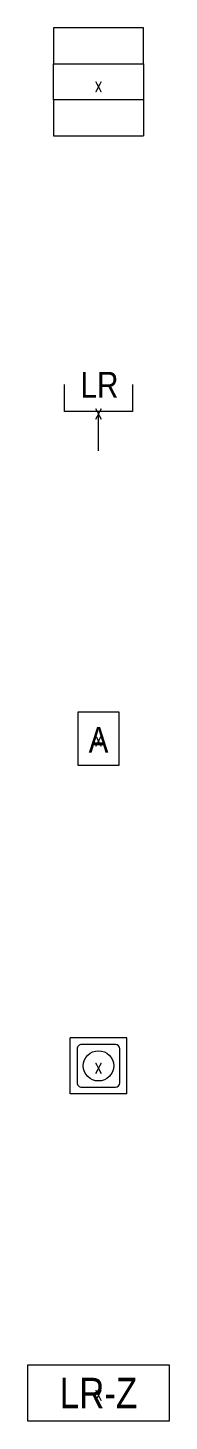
# Model space of a CAD drawing. Header units: metres. Extents: x -162 to 83385, y -62392 to -1971.
# Drawn here: x 38629 to 39067, y -26290 to -21955 of the extents above; entities that cross this region are included whole.
import ezdxf
from ezdxf.enums import TextEntityAlignment as Align

# ---------------------------------------------------------------- set-up
doc = ezdxf.new("R2010")
doc.units = ezdxf.units.M
doc.header["$LTSCALE"] = 0.5
for name, color, linetype, lineweight in [('ELIN_Attribut_01_Produkt_ID', 7, 'Continuous', 0), ('ELIN_Attribut_02_Stromkreis', 7, 'Continuous', 0), ('ELIN_Attribut_03_Verteilerbereich', 7, 'Continuous', 0), ('ELIN_Attribut_04_Montagehoehe', 7, 'Continuous', 0), ('ELIN_Attribut_05_Montageart', 7, 'Continuous', 0), ('ELIN_Attribut_06_Tuernummer', 7, 'Continuous', 0), ('ELIN_Attribut_07_Bemerkung', 7, 'Continuous', 0), ('ELIN_Attribut_08_Adresse', 7, 'Continuous', 0), ('ELIN_Attribut_10_AKZ1', 7, 'Continuous', 0), ('ELIN_Attribut_11_AKZ2', 7, 'Continuous', 0), ('ELIN_Attribut_12_Sonstiges1', 7, 'Continuous', 0), ('ELIN_Attribut_13_Sonstiges2', 7, 'Continuous', 0), ('ELIN_Attribut_14_Bauteil', 7, 'Continuous', 0), ('ELIN_Attribut_15_Ebene', 7, 'Continuous', 0), ('ELIN_Attribut_16_Raumnummer', 7, 'Continuous', 0), ('ELIN_Attribut_17_Raumname', 7, 'Continuous', 0), ('ELIN_Attribut_18_Montageabschnitt', 7, 'Continuous', 0), ('ELIN_Attribut_Basispunkt', 2, 'Continuous', 0), ('ELIN_Attribute_GEMOS', 11, 'Continuous', 0), ('ELIN_SWS_WA_SI Lichtruf', 6, 'Continuous', 0)]:
    doc.layers.add(name, color=color, linetype=linetype, lineweight=lineweight)
doc.layers.get('0').off()
doc.styles.add('ARIAL_N', font='ARIALN.TTF')
doc.styles.add('ELIN_Attribute', font='isocp.shx', dxfattribs={"width": 0.8})

# ---------------------------------------------------------------- blocks, each defined once
blk = doc.blocks.new('ELIN_SWS_GRUPPENSIGNAL')
at = {"color": 0}
for p, q in [((140, 176), (-140, 176)), ((-140, 176), (-140, 64)), ((140, 64), (140, 176)), ((-140, -48), (-140, 64)), ((-140, 64), (140, 64)), ((140, 64), (140, -48)), ((-140, -48), (-140, -160)), ((140, -48), (-140, -48)), ((140, -48), (140, -160)), ((-140, -160), (140, -160))]:
    blk.add_line(p, q, dxfattribs=at)
at = {"layer": 'ELIN_Attribut_01_Produkt_ID', "style": 'ELIN_Attribute', "width": 0.8, "flags": 8}
blk.add_attdef('01_PRODUKT_ID', text='', height=150, dxfattribs=at).set_placement((0, -232.5, 0), align=Align.TOP_CENTER)
at = {"layer": 'ELIN_Attribut_02_Stromkreis', "style": 'ELIN_Attribute', "width": 0.8, "flags": 8}
blk.add_attdef('02_STROMKREIS', text='', height=150, dxfattribs=at).set_placement((0, 231.7, 0), align=Align.CENTER)
at = {"layer": 'ELIN_Attribut_03_Verteilerbereich', "style": 'ELIN_Attribute', "width": 0.8, "flags": 8}
blk.add_attdef('03_VERTEILERBEREICH', (198.4, -672.7, 0), '', height=125, dxfattribs=at)
at = {"layer": 'ELIN_Attribut_04_Montagehoehe', "style": 'ELIN_Attribute', "width": 0.8, "flags": 8}
blk.add_attdef('04_MONTAGEHOEHE', text='', height=125, dxfattribs=at).set_placement((-424.5, -54.7, 0), align=Align.RIGHT)
at = {"layer": 'ELIN_Attribut_05_Montageart', "style": 'ELIN_Attribute', "width": 0.8, "flags": 8}
blk.add_attdef('05_MONTAGEART', (400.3, -54.7, 0), '', height=125, dxfattribs=at)
at = {"layer": 'ELIN_Attribut_06_Tuernummer', "style": 'ELIN_Attribute', "width": 0.8, "flags": 8}
blk.add_attdef('06_TUERNUMMER', text='', height=125, dxfattribs=at).set_placement((-424.9, -254.7, 0), align=Align.RIGHT)
at = {"layer": 'ELIN_Attribut_07_Bemerkung', "style": 'ELIN_Attribute', "width": 0.8, "flags": 8}
blk.add_attdef('07_BEMERKUNG', (198.4, -844.5, 0), '', height=125, dxfattribs=at)
at = {"layer": 'ELIN_Attribut_08_Adresse', "style": 'ELIN_Attribute', "width": 0.8, "flags": 8}
blk.add_attdef('08_ADRESSE', (198.4, -1100.6, 0), '', height=125, dxfattribs=at)
at = {"layer": 'ELIN_Attribut_10_AKZ1', "style": 'ELIN_Attribute', "width": 0.8, "flags": 8}
blk.add_attdef('10_AKZ1', (195.8, -1466.6, 0), '', height=125, dxfattribs=at)
at = {"layer": 'ELIN_Attribut_11_AKZ2', "style": 'ELIN_Attribute', "width": 0.8, "flags": 8}
blk.add_attdef('11_AKZ2', (195.8, -1622.9, 0), '', height=125, dxfattribs=at)
at = {"layer": 'ELIN_Attribut_12_Sonstiges1', "style": 'ELIN_Attribute', "width": 0.8, "flags": 8}
blk.add_attdef('12_SONSTIGES1', (198.4, -2000.7, 0), '', height=125, dxfattribs=at)
at = {"layer": 'ELIN_Attribut_13_Sonstiges2', "style": 'ELIN_Attribute', "width": 0.8, "flags": 8}
blk.add_attdef('13_SONSTIGES2', (198.4, -2151.6, 0), '', height=125, dxfattribs=at)
at = {"layer": 'ELIN_Attribut_14_Bauteil', "style": 'ELIN_Attribute', "width": 0.8, "flags": 8}
blk.add_attdef('14_BAUTEIL', (198.4, -2971.1, 0), '', height=125, dxfattribs=at)
at = {"layer": 'ELIN_Attribut_15_Ebene', "style": 'ELIN_Attribute', "width": 0.8, "flags": 8}
blk.add_attdef('15_EBENE', (198.4, -3118.3, 0), '', height=125, dxfattribs=at)
at = {"layer": 'ELIN_Attribut_16_Raumnummer', "style": 'ELIN_Attribute', "width": 0.8, "flags": 8}
blk.add_attdef('16_RAUMNUMMER', (198.4, -3312.6, 0), '', height=125, dxfattribs=at)
at = {"layer": 'ELIN_Attribut_17_Raumname', "style": 'ELIN_Attribute', "width": 0.8, "flags": 8}
blk.add_attdef('17_RAUMNAME', (198.4, -3469.1, 0), '', height=125, dxfattribs=at)
at = {"layer": 'ELIN_Attribut_18_Montageabschnitt', "style": 'ELIN_Attribute', "width": 0.8, "flags": 8}
blk.add_attdef('18_MONTAGEABSCHNITT', (198.4, -3670.1, 0), '', height=125, dxfattribs=at)
at = {"layer": 'ELIN_Attribut_Basispunkt', "style": 'ELIN_Attribute', "width": 0.8, "flags": 8}
blk.add_attdef('Basispunkt', text='', height=50, dxfattribs=at).set_placement((0, 0), align=Align.MIDDLE)
at = {"layer": 'ELIN_Attribute_GEMOS', "style": 'ELIN_Attribute', "width": 0.6, "flags": 8}
for tag, p in [('G01_PRO02ID', (1620.5, 183.6)), ('G02_BEZEICHNUNG', (1620.5, -14.6, 0)), ('G03_DESCRIPTION', (1620.5, -204.4, 0)), ('G04_GEMOS-SYMBOL', (1623.8, -404.4, 0)), ('G05_GEMOS-TYP', (1623.8, -604.4, 0)), ('G06_ORTSKENNUNG', (1620.5, -804.4, 0)), ('G08_FREI1', (1620.5, -1004.4, 0)), ('G08_FREI2', (1620.5, -1204.4, 0))]:
    blk.add_attdef(tag, p, '', height=125, dxfattribs=at)
blk = doc.blocks.new('ELIN_SWS_ANSCHLUSSDOSE')
at = {"color": 0}
for p, q in [((-105, 0), (-105, 84)), ((105, 84), (105, 0)), ((105, 0), (-105, 0)), ((0, -121.8), (0, 0))]:
    blk.add_line(p, q, dxfattribs=at)
at = {"color": 0, "style": 'ARIAL_N'}
blk.add_text('LR', height=80.64, dxfattribs=at).set_placement((2.9, 83.2), align=Align.MIDDLE_CENTER)
at = {"layer": 'ELIN_Attribut_01_Produkt_ID', "style": 'ELIN_Attribute', "width": 0.8, "flags": 8}
blk.add_attdef('01_PRODUKT_ID', text='', height=150, dxfattribs=at).set_placement((0, -169.5, 0), align=Align.TOP_CENTER)
at = {"layer": 'ELIN_Attribut_02_Stromkreis', "style": 'ELIN_Attribute', "width": 0.8, "flags": 8}
blk.add_attdef('02_STROMKREIS', text='', height=150, dxfattribs=at).set_placement((0, 217.3, 0), align=Align.CENTER)
at = {"layer": 'ELIN_Attribut_03_Verteilerbereich', "style": 'ELIN_Attribute', "width": 0.8, "flags": 8}
blk.add_attdef('03_VERTEILERBEREICH', (198.4, -672.7, 0), '', height=125, dxfattribs=at)
at = {"layer": 'ELIN_Attribut_04_Montagehoehe', "style": 'ELIN_Attribute', "width": 0.8, "flags": 8}
blk.add_attdef('04_MONTAGEHOEHE', text='', height=125, dxfattribs=at).set_placement((-424.5, -54.7, 0), align=Align.RIGHT)
at = {"layer": 'ELIN_Attribut_05_Montageart', "style": 'ELIN_Attribute', "width": 0.8, "flags": 8}
blk.add_attdef('05_MONTAGEART', (400.3, -54.7, 0), '', height=125, dxfattribs=at)
at = {"layer": 'ELIN_Attribut_06_Tuernummer', "style": 'ELIN_Attribute', "width": 0.8, "flags": 8}
blk.add_attdef('06_TUERNUMMER', text='', height=125, dxfattribs=at).set_placement((-424.9, -254.7, 0), align=Align.RIGHT)
at = {"layer": 'ELIN_Attribut_07_Bemerkung', "style": 'ELIN_Attribute', "width": 0.8, "flags": 8}
blk.add_attdef('07_BEMERKUNG', (198.4, -844.5, 0), '', height=125, dxfattribs=at)
at = {"layer": 'ELIN_Attribut_08_Adresse', "style": 'ELIN_Attribute', "width": 0.8, "flags": 8}
blk.add_attdef('08_ADRESSE', (198.4, -1100.6, 0), '', height=125, dxfattribs=at)
at = {"layer": 'ELIN_Attribut_10_AKZ1', "style": 'ELIN_Attribute', "width": 0.8, "flags": 8}
blk.add_attdef('10_AKZ1', (195.8, -1466.6, 0), '', height=125, dxfattribs=at)
at = {"layer": 'ELIN_Attribut_11_AKZ2', "style": 'ELIN_Attribute', "width": 0.8, "flags": 8}
blk.add_attdef('11_AKZ2', (195.8, -1622.9, 0), '', height=125, dxfattribs=at)
at = {"layer": 'ELIN_Attribut_12_Sonstiges1', "style": 'ELIN_Attribute', "width": 0.8, "flags": 8}
blk.add_attdef('12_SONSTIGES1', (198.4, -2000.7, 0), '', height=125, dxfattribs=at)
at = {"layer": 'ELIN_Attribut_13_Sonstiges2', "style": 'ELIN_Attribute', "width": 0.8, "flags": 8}
blk.add_attdef('13_SONSTIGES2', (198.4, -2151.6, 0), '', height=125, dxfattribs=at)
at = {"layer": 'ELIN_Attribut_14_Bauteil', "style": 'ELIN_Attribute', "width": 0.8, "flags": 8}
blk.add_attdef('14_BAUTEIL', (198.4, -2971.1, 0), '', height=125, dxfattribs=at)
at = {"layer": 'ELIN_Attribut_15_Ebene', "style": 'ELIN_Attribute', "width": 0.8, "flags": 8}
blk.add_attdef('15_EBENE', (198.4, -3118.3, 0), '', height=125, dxfattribs=at)
at = {"layer": 'ELIN_Attribut_16_Raumnummer', "style": 'ELIN_Attribute', "width": 0.8, "flags": 8}
blk.add_attdef('16_RAUMNUMMER', (198.4, -3312.6, 0), '', height=125, dxfattribs=at)
at = {"layer": 'ELIN_Attribut_17_Raumname', "style": 'ELIN_Attribute', "width": 0.8, "flags": 8}
blk.add_attdef('17_RAUMNAME', (198.4, -3469.1, 0), '', height=125, dxfattribs=at)
at = {"layer": 'ELIN_Attribut_18_Montageabschnitt', "style": 'ELIN_Attribute', "width": 0.8, "flags": 8}
blk.add_attdef('18_MONTAGEABSCHNITT', (198.4, -3670.1, 0), '', height=125, dxfattribs=at)
at = {"layer": 'ELIN_Attribut_Basispunkt', "style": 'ELIN_Attribute', "width": 0.8, "flags": 8}
blk.add_attdef('Basispunkt', text='', height=50, dxfattribs=at).set_placement((0, 0), align=Align.MIDDLE)
at = {"layer": 'ELIN_Attribute_GEMOS', "style": 'ELIN_Attribute', "width": 0.6, "flags": 8}
for tag, p in [('G01_PRO02ID', (1620.5, 183.6)), ('G02_BEZEICHNUNG', (1620.5, -14.6, 0)), ('G03_DESCRIPTION', (1620.5, -204.4, 0)), ('G04_GEMOS-SYMBOL', (1623.8, -404.4, 0)), ('G05_GEMOS-TYP', (1623.8, -604.4, 0)), ('G06_ORTSKENNUNG', (1620.5, -804.4, 0)), ('G08_FREI1', (1620.5, -1004.4, 0)), ('G08_FREI2', (1620.5, -1204.4, 0))]:
    blk.add_attdef(tag, p, '', height=125, dxfattribs=at)
blk = doc.blocks.new('ELIN_SWS_ANSCHLUSSBLOCK')
at = {"color": 0}
for p, q in [((-62.6, 83.3), (62.6, 83.3)), ((-62.6, -83.3), (-62.6, 83.3)), ((62.6, 83.3), (62.6, -83.3)), ((62.6, -83.3), (-62.6, -83.3))]:
    blk.add_line(p, q, dxfattribs=at)
at = {"color": 0, "style": 'ARIAL_N'}
blk.add_text('A', height=80, dxfattribs=at).set_placement((0.1, -3.5), align=Align.MIDDLE_CENTER)
at = {"layer": 'ELIN_Attribut_01_Produkt_ID', "style": 'ELIN_Attribute', "width": 0.8, "flags": 8}
blk.add_attdef('01_PRODUKT_ID', text='', height=150, dxfattribs=at).set_placement((0, -169.5, 0), align=Align.TOP_CENTER)
at = {"layer": 'ELIN_Attribut_02_Stromkreis', "style": 'ELIN_Attribute', "width": 0.8, "flags": 8}
blk.add_attdef('02_STROMKREIS', text='', height=150, dxfattribs=at).set_placement((0, 150, 0), align=Align.CENTER)
at = {"layer": 'ELIN_Attribut_03_Verteilerbereich', "style": 'ELIN_Attribute', "width": 0.8, "flags": 8}
blk.add_attdef('03_VERTEILERBEREICH', (198.4, -672.7, 0), '', height=125, dxfattribs=at)
at = {"layer": 'ELIN_Attribut_04_Montagehoehe', "style": 'ELIN_Attribute', "width": 0.8, "flags": 8}
blk.add_attdef('04_MONTAGEHOEHE', text='', height=125, dxfattribs=at).set_placement((-424.5, -54.7, 0), align=Align.RIGHT)
at = {"layer": 'ELIN_Attribut_05_Montageart', "style": 'ELIN_Attribute', "width": 0.8, "flags": 8}
blk.add_attdef('05_MONTAGEART', (400.3, -54.7, 0), '', height=125, dxfattribs=at)
at = {"layer": 'ELIN_Attribut_06_Tuernummer', "style": 'ELIN_Attribute', "width": 0.8, "flags": 8}
blk.add_attdef('06_TUERNUMMER', text='', height=125, dxfattribs=at).set_placement((-424.9, -254.7, 0), align=Align.RIGHT)
at = {"layer": 'ELIN_Attribut_07_Bemerkung', "style": 'ELIN_Attribute', "width": 0.8, "flags": 8}
blk.add_attdef('07_BEMERKUNG', (198.4, -844.5, 0), '', height=125, dxfattribs=at)
at = {"layer": 'ELIN_Attribut_08_Adresse', "style": 'ELIN_Attribute', "width": 0.8, "flags": 8}
blk.add_attdef('08_ADRESSE', (198.4, -1100.6, 0), '', height=125, dxfattribs=at)
at = {"layer": 'ELIN_Attribut_10_AKZ1', "style": 'ELIN_Attribute', "width": 0.8, "flags": 8}
blk.add_attdef('10_AKZ1', (195.8, -1466.6, 0), '', height=125, dxfattribs=at)
at = {"layer": 'ELIN_Attribut_11_AKZ2', "style": 'ELIN_Attribute', "width": 0.8, "flags": 8}
blk.add_attdef('11_AKZ2', (195.8, -1622.9, 0), '', height=125, dxfattribs=at)
at = {"layer": 'ELIN_Attribut_12_Sonstiges1', "style": 'ELIN_Attribute', "width": 0.8, "flags": 8}
blk.add_attdef('12_SONSTIGES1', (198.4, -2000.7, 0), '', height=125, dxfattribs=at)
at = {"layer": 'ELIN_Attribut_13_Sonstiges2', "style": 'ELIN_Attribute', "width": 0.8, "flags": 8}
blk.add_attdef('13_SONSTIGES2', (198.4, -2151.6, 0), '', height=125, dxfattribs=at)
at = {"layer": 'ELIN_Attribut_14_Bauteil', "style": 'ELIN_Attribute', "width": 0.8, "flags": 8}
blk.add_attdef('14_BAUTEIL', (198.4, -2971.1, 0), '', height=125, dxfattribs=at)
at = {"layer": 'ELIN_Attribut_15_Ebene', "style": 'ELIN_Attribute', "width": 0.8, "flags": 8}
blk.add_attdef('15_EBENE', (198.4, -3118.3, 0), '', height=125, dxfattribs=at)
at = {"layer": 'ELIN_Attribut_16_Raumnummer', "style": 'ELIN_Attribute', "width": 0.8, "flags": 8}
blk.add_attdef('16_RAUMNUMMER', (198.4, -3312.6, 0), '', height=125, dxfattribs=at)
at = {"layer": 'ELIN_Attribut_17_Raumname', "style": 'ELIN_Attribute', "width": 0.8, "flags": 8}
blk.add_attdef('17_RAUMNAME', (198.4, -3469.1, 0), '', height=125, dxfattribs=at)
at = {"layer": 'ELIN_Attribut_18_Montageabschnitt', "style": 'ELIN_Attribute', "width": 0.8, "flags": 8}
blk.add_attdef('18_MONTAGEABSCHNITT', (198.4, -3670.1, 0), '', height=125, dxfattribs=at)
at = {"layer": 'ELIN_Attribut_Basispunkt', "style": 'ELIN_Attribute', "width": 0.8, "flags": 8}
blk.add_attdef('Basispunkt', text='', height=50, dxfattribs=at).set_placement((0, 0), align=Align.MIDDLE)
at = {"layer": 'ELIN_Attribute_GEMOS', "style": 'ELIN_Attribute', "width": 0.6, "flags": 8}
for tag, p in [('G01_PRO02ID', (1620.5, 183.6)), ('G02_BEZEICHNUNG', (1620.5, -14.6, 0)), ('G03_DESCRIPTION', (1620.5, -204.4, 0)), ('G04_GEMOS-SYMBOL', (1623.8, -404.4, 0)), ('G05_GEMOS-TYP', (1623.8, -604.4, 0)), ('G06_ORTSKENNUNG', (1620.5, -804.4, 0)), ('G08_FREI1', (1620.5, -1004.4, 0)), ('G08_FREI2', (1620.5, -1204.4, 0))]:
    blk.add_attdef(tag, p, '', height=125, dxfattribs=at)
blk = doc.blocks.new('ELIN_SWS_PROGRAMMWAHlLSCHALTER')
at = {"color": 0}
for p, q in [((87.5, 87.5), (-87.5, 87.5)), ((-87.5, -87.5), (-87.5, 87.5)), ((87.5, -87.5), (87.5, 87.5)), ((-66.5, 52.5), (-66.5, -52.5)), ((52.5, 66.5), (-52.5, 66.5)), ((66.5, -52.5), (66.5, 52.5)), ((-52.5, -66.5), (52.5, -66.5)), ((87.5, -87.5), (-87.5, -87.5))]:
    blk.add_line(p, q, dxfattribs=at)
for centre, major_axis, start_param, end_param in [((-52.5, 52.5), (9.9, -9.9), 2.356194, 3.926991), ((0, 0), (33.3, 33.3), -0.785398, 5.497787), ((52.5, 52.5), (9.9, 9.9), -0.785398, 0.785398), ((-52.5, -52.5), (9.9, 9.9), 2.356194, 3.926991), ((52.5, -52.5), (9.9, -9.9), 5.497787, 7.068583)]:
    blk.add_ellipse(centre, major_axis=major_axis, ratio=1, start_param=start_param, end_param=end_param, dxfattribs=at)
at = {"layer": 'ELIN_Attribut_01_Produkt_ID', "style": 'ELIN_Attribute', "width": 0.8, "flags": 8}
blk.add_attdef('01_PRODUKT_ID', text='', height=150, dxfattribs=at).set_placement((0, -169.5, 0), align=Align.TOP_CENTER)
at = {"layer": 'ELIN_Attribut_02_Stromkreis', "style": 'ELIN_Attribute', "width": 0.8, "flags": 8}
blk.add_attdef('02_STROMKREIS', text='', height=150, dxfattribs=at).set_placement((0, 150, 0), align=Align.CENTER)
at = {"layer": 'ELIN_Attribut_03_Verteilerbereich', "style": 'ELIN_Attribute', "width": 0.8, "flags": 8}
blk.add_attdef('03_VERTEILERBEREICH', (198.4, -672.7, 0), '', height=125, dxfattribs=at)
at = {"layer": 'ELIN_Attribut_04_Montagehoehe', "style": 'ELIN_Attribute', "width": 0.8, "flags": 8}
blk.add_attdef('04_MONTAGEHOEHE', text='', height=125, dxfattribs=at).set_placement((-424.5, -54.7, 0), align=Align.RIGHT)
at = {"layer": 'ELIN_Attribut_05_Montageart', "style": 'ELIN_Attribute', "width": 0.8, "flags": 8}
blk.add_attdef('05_MONTAGEART', (400.3, -54.7, 0), '', height=125, dxfattribs=at)
at = {"layer": 'ELIN_Attribut_06_Tuernummer', "style": 'ELIN_Attribute', "width": 0.8, "flags": 8}
blk.add_attdef('06_TUERNUMMER', text='', height=125, dxfattribs=at).set_placement((-424.9, -254.7, 0), align=Align.RIGHT)
at = {"layer": 'ELIN_Attribut_07_Bemerkung', "style": 'ELIN_Attribute', "width": 0.8, "flags": 8}
blk.add_attdef('07_BEMERKUNG', (198.4, -844.5, 0), '', height=125, dxfattribs=at)
at = {"layer": 'ELIN_Attribut_08_Adresse', "style": 'ELIN_Attribute', "width": 0.8, "flags": 8}
blk.add_attdef('08_ADRESSE', (198.4, -1100.6, 0), '', height=125, dxfattribs=at)
at = {"layer": 'ELIN_Attribut_10_AKZ1', "style": 'ELIN_Attribute', "width": 0.8, "flags": 8}
blk.add_attdef('10_AKZ1', (195.8, -1466.6, 0), '', height=125, dxfattribs=at)
at = {"layer": 'ELIN_Attribut_11_AKZ2', "style": 'ELIN_Attribute', "width": 0.8, "flags": 8}
blk.add_attdef('11_AKZ2', (195.8, -1622.9, 0), '', height=125, dxfattribs=at)
at = {"layer": 'ELIN_Attribut_12_Sonstiges1', "style": 'ELIN_Attribute', "width": 0.8, "flags": 8}
blk.add_attdef('12_SONSTIGES1', (198.4, -2000.7, 0), '', height=125, dxfattribs=at)
at = {"layer": 'ELIN_Attribut_13_Sonstiges2', "style": 'ELIN_Attribute', "width": 0.8, "flags": 8}
blk.add_attdef('13_SONSTIGES2', (198.4, -2151.6, 0), '', height=125, dxfattribs=at)
at = {"layer": 'ELIN_Attribut_14_Bauteil', "style": 'ELIN_Attribute', "width": 0.8, "flags": 8}
blk.add_attdef('14_BAUTEIL', (198.4, -2971.1, 0), '', height=125, dxfattribs=at)
at = {"layer": 'ELIN_Attribut_15_Ebene', "style": 'ELIN_Attribute', "width": 0.8, "flags": 8}
blk.add_attdef('15_EBENE', (198.4, -3118.3, 0), '', height=125, dxfattribs=at)
at = {"layer": 'ELIN_Attribut_16_Raumnummer', "style": 'ELIN_Attribute', "width": 0.8, "flags": 8}
blk.add_attdef('16_RAUMNUMMER', (198.4, -3312.6, 0), '', height=125, dxfattribs=at)
at = {"layer": 'ELIN_Attribut_17_Raumname', "style": 'ELIN_Attribute', "width": 0.8, "flags": 8}
blk.add_attdef('17_RAUMNAME', (198.4, -3469.1, 0), '', height=125, dxfattribs=at)
at = {"layer": 'ELIN_Attribut_18_Montageabschnitt', "style": 'ELIN_Attribute', "width": 0.8, "flags": 8}
blk.add_attdef('18_MONTAGEABSCHNITT', (198.4, -3670.1, 0), '', height=125, dxfattribs=at)
at = {"layer": 'ELIN_Attribut_Basispunkt', "style": 'ELIN_Attribute', "width": 0.8, "flags": 8}
blk.add_attdef('Basispunkt', text='', height=50, dxfattribs=at).set_placement((0, 0), align=Align.MIDDLE)
at = {"layer": 'ELIN_Attribute_GEMOS', "style": 'ELIN_Attribute', "width": 0.6, "flags": 8}
for tag, p in [('G01_PRO02ID', (1620.5, 183.6)), ('G02_BEZEICHNUNG', (1620.5, -14.6, 0)), ('G03_DESCRIPTION', (1620.5, -204.4, 0)), ('G04_GEMOS-SYMBOL', (1623.8, -404.4, 0)), ('G05_GEMOS-TYP', (1623.8, -604.4, 0)), ('G06_ORTSKENNUNG', (1620.5, -804.4, 0)), ('G08_FREI1', (1620.5, -1004.4, 0)), ('G08_FREI2', (1620.5, -1204.4, 0))]:
    blk.add_attdef(tag, p, '', height=125, dxfattribs=at)
blk = doc.blocks.new('ELIN_SWS_SI ZENTRALE')
at = {"color": 0}
for p, q in [((-218.7, -87.6), (-218.7, 87.4)), ((-218.7, 87.4), (218.8, 87.4)), ((218.8, 87.4), (218.8, -87.6)), ((218.8, -87.6), (-218.7, -87.6))]:
    blk.add_line(p, q, dxfattribs=at)
at = {"color": 0, "style": 'ARIAL_N'}
blk.add_text('LR-Z', height=94.5, dxfattribs=at).set_placement((0, 0), align=Align.MIDDLE_CENTER)
at = {"layer": 'ELIN_Attribut_01_Produkt_ID', "style": 'ELIN_Attribute', "width": 0.8, "flags": 8}
blk.add_attdef('01_PRODUKT_ID', text='', height=150, dxfattribs=at).set_placement((0, -169.5, 0), align=Align.TOP_CENTER)
at = {"layer": 'ELIN_Attribut_02_Stromkreis', "style": 'ELIN_Attribute', "width": 0.8, "flags": 8}
blk.add_attdef('02_STROMKREIS', text='', height=150, dxfattribs=at).set_placement((0, 150, 0), align=Align.CENTER)
at = {"layer": 'ELIN_Attribut_03_Verteilerbereich', "style": 'ELIN_Attribute', "width": 0.8, "flags": 8}
blk.add_attdef('03_VERTEILERBEREICH', (198.4, -672.7, 0), '', height=125, dxfattribs=at)
at = {"layer": 'ELIN_Attribut_04_Montagehoehe', "style": 'ELIN_Attribute', "width": 0.8, "flags": 8}
blk.add_attdef('04_MONTAGEHOEHE', text='', height=125, dxfattribs=at).set_placement((-424.5, -54.7, 0), align=Align.RIGHT)
at = {"layer": 'ELIN_Attribut_05_Montageart', "style": 'ELIN_Attribute', "width": 0.8, "flags": 8}
blk.add_attdef('05_MONTAGEART', (400.3, -54.7, 0), '', height=125, dxfattribs=at)
at = {"layer": 'ELIN_Attribut_06_Tuernummer', "style": 'ELIN_Attribute', "width": 0.8, "flags": 8}
blk.add_attdef('06_TUERNUMMER', text='', height=125, dxfattribs=at).set_placement((-424.9, -254.7, 0), align=Align.RIGHT)
at = {"layer": 'ELIN_Attribut_07_Bemerkung', "style": 'ELIN_Attribute', "width": 0.8, "flags": 8}
blk.add_attdef('07_BEMERKUNG', (198.4, -844.5, 0), '', height=125, dxfattribs=at)
at = {"layer": 'ELIN_Attribut_08_Adresse', "style": 'ELIN_Attribute', "width": 0.8, "flags": 8}
blk.add_attdef('08_ADRESSE', (198.4, -1100.6, 0), '', height=125, dxfattribs=at)
at = {"layer": 'ELIN_Attribut_10_AKZ1', "style": 'ELIN_Attribute', "width": 0.8, "flags": 8}
blk.add_attdef('10_AKZ1', (195.8, -1466.6, 0), '', height=125, dxfattribs=at)
at = {"layer": 'ELIN_Attribut_11_AKZ2', "style": 'ELIN_Attribute', "width": 0.8, "flags": 8}
blk.add_attdef('11_AKZ2', (195.8, -1622.9, 0), '', height=125, dxfattribs=at)
at = {"layer": 'ELIN_Attribut_12_Sonstiges1', "style": 'ELIN_Attribute', "width": 0.8, "flags": 8}
blk.add_attdef('12_SONSTIGES1', (198.4, -2000.7, 0), '', height=125, dxfattribs=at)
at = {"layer": 'ELIN_Attribut_13_Sonstiges2', "style": 'ELIN_Attribute', "width": 0.8, "flags": 8}
blk.add_attdef('13_SONSTIGES2', (198.4, -2151.6, 0), '', height=125, dxfattribs=at)
at = {"layer": 'ELIN_Attribut_14_Bauteil', "style": 'ELIN_Attribute', "width": 0.8, "flags": 8}
blk.add_attdef('14_BAUTEIL', (198.4, -2971.1, 0), '', height=125, dxfattribs=at)
at = {"layer": 'ELIN_Attribut_15_Ebene', "style": 'ELIN_Attribute', "width": 0.8, "flags": 8}
blk.add_attdef('15_EBENE', (198.4, -3118.3, 0), '', height=125, dxfattribs=at)
at = {"layer": 'ELIN_Attribut_16_Raumnummer', "style": 'ELIN_Attribute', "width": 0.8, "flags": 8}
blk.add_attdef('16_RAUMNUMMER', (198.4, -3312.6, 0), '', height=125, dxfattribs=at)
at = {"layer": 'ELIN_Attribut_17_Raumname', "style": 'ELIN_Attribute', "width": 0.8, "flags": 8}
blk.add_attdef('17_RAUMNAME', (198.4, -3469.1, 0), '', height=125, dxfattribs=at)
at = {"layer": 'ELIN_Attribut_18_Montageabschnitt', "style": 'ELIN_Attribute', "width": 0.8, "flags": 8}
blk.add_attdef('18_MONTAGEABSCHNITT', (198.4, -3670.1, 0), '', height=125, dxfattribs=at)
at = {"layer": 'ELIN_Attribut_Basispunkt', "style": 'ELIN_Attribute', "width": 0.8, "flags": 8}
blk.add_attdef('Basispunkt', text='', height=50, dxfattribs=at).set_placement((0, 0), align=Align.MIDDLE)
at = {"layer": 'ELIN_Attribute_GEMOS', "style": 'ELIN_Attribute', "width": 0.6, "flags": 8}
for tag, p in [('G01_PRO02ID', (1620.5, 183.6)), ('G02_BEZEICHNUNG', (1620.5, -14.6, 0)), ('G03_DESCRIPTION', (1620.5, -204.4, 0)), ('G04_GEMOS-SYMBOL', (1623.8, -404.4, 0)), ('G05_GEMOS-TYP', (1623.8, -604.4, 0)), ('G06_ORTSKENNUNG', (1620.5, -804.4, 0)), ('G08_FREI1', (1620.5, -1004.4, 0)), ('G08_FREI2', (1620.5, -1204.4, 0))]:
    blk.add_attdef(tag, p, '', height=125, dxfattribs=at)

msp = doc.modelspace()

# ---------------------------------------------------------------- block references
at = {"layer": 'ELIN_SWS_WA_SI Lichtruf', "lineweight": 0}
ref = msp.add_blockref('ELIN_SWS_GRUPPENSIGNAL', (38848.2, -22130.5), dxfattribs=at)
ref.add_attrib('Basispunkt', 'x', dxfattribs={"layer": 'ELIN_Attribut_Basispunkt', "height": 50, "style": 'ELIN_Attribute', "width": 0.8}).set_placement((38848.2, -22130.5), align=Align.MIDDLE)
ref = msp.add_blockref('ELIN_SWS_ANSCHLUSSDOSE', (38848.2, -23148.4), dxfattribs=at)
ref.add_attrib('Basispunkt', 'x', dxfattribs={"layer": 'ELIN_Attribut_Basispunkt', "height": 50, "style": 'ELIN_Attribute', "width": 0.8}).set_placement((38848.2, -23148.4), align=Align.MIDDLE)
ref = msp.add_blockref('ELIN_SWS_ANSCHLUSSBLOCK', (38848.2, -24166.3), dxfattribs=at)
ref.add_attrib('Basispunkt', 'x', dxfattribs={"layer": 'ELIN_Attribut_Basispunkt', "height": 50, "style": 'ELIN_Attribute', "width": 0.8}).set_placement((38848.2, -24166.3), align=Align.MIDDLE)
ref = msp.add_blockref('ELIN_SWS_PROGRAMMWAHlLSCHALTER', (38848.2, -25184.2), dxfattribs=at)
ref.add_attrib('Basispunkt', 'x', dxfattribs={"layer": 'ELIN_Attribut_Basispunkt', "height": 50, "style": 'ELIN_Attribute', "width": 0.8}).set_placement((38848.2, -25184.2), align=Align.MIDDLE)
ref = msp.add_blockref('ELIN_SWS_SI ZENTRALE', (38848.2, -26202.1), dxfattribs=at)
ref.add_attrib('Basispunkt', 'x', dxfattribs={"layer": 'ELIN_Attribut_Basispunkt', "height": 50, "style": 'ELIN_Attribute', "width": 0.8}).set_placement((38848.2, -26202.1), align=Align.MIDDLE)

doc.saveas('drawing.dxf')
